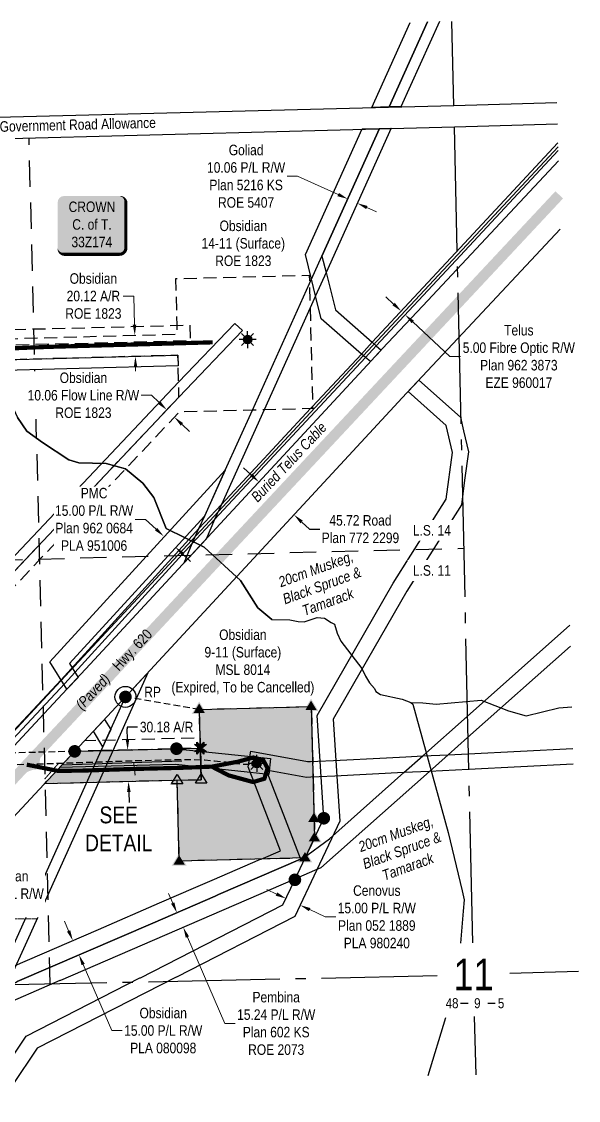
# Model space of a CAD drawing. Extents: x 615946 to 620082, y 5887661 to 5890671.
# Drawn here: x 619443 to 619974, y 5887763 to 5888792 of the extents above; entities that cross this region are included whole.
import ezdxf
from ezdxf.enums import TextEntityAlignment as Align

# ---------------------------------------------------------------- set-up
doc = ezdxf.new("R2010")
doc.units = 0
doc.header["$LTSCALE"] = 5
doc.header["$PDMODE"] = 34
doc.header["$PDSIZE"] = 0.03
for name, pattern in [('foc-ACCESSROAD', [3.75, 2.5, -1.25]), ('foc-FLOWLINE', [3.75, 2.5, -1.25]), ('foc-LSD', [8, 5, -3]), ('foc-QUARTERLINE', [33, 25, -3, 2, -3]), ('foc-TIELINE', [1.875, 1.25, -0.625]), ('UG_PIPE', [1.875, 1.25, -0.625])]:
    doc.linetypes.add(name, pattern=pattern)
doc.layers.get('Defpoints').update_dxf_attribs({"color": 9})
for name, color, linetype in [('10', 1, 'Continuous'), ('35', 37, 'Continuous'), ('9', 3, 'Continuous'), ('AS-OWNER', 7, 'Continuous'), ('AS-PIPE-UG', 44, 'UG_PIPE'), ('AS-POWER', 104, 'foc-POWER'), ('AS-ROADS', 254, 'Continuous'), ('AS-SYMBOL', 7, 'Continuous'), ('AS-TELUS', 224, 'foc-TEL'), ('C-RW', 13, 'Continuous'), ('C-WS', 13, 'foc-ACCESSROAD'), ('C-WS-S', 8, 'Continuous'), ('DETAIL-T', 7, 'Continuous'), ('F-EZE', 190, 'foc-FLOWLINE'), ('F-RW', 190, 'Continuous'), ('L-MON', 1, 'Continuous'), ('L-ROAD-T', 7, 'Continuous'), ('L-SEC', 7, 'Continuous'), ('L-SECLBL', 7, 'Continuous'), ('L-SECQ', 8, 'foc-QUARTERLINE'), ('L-SECTION-LSD', 7, 'foc-LSD'), ('L-TIE', 7, 'foc-TIELINE'), ('L-TITLEDB', 4, 'Continuous'), ('L-TITLEDB-T', 4, 'Continuous'), ('P-PROPOSED', 10, 'Continuous'), ('P-PROPOSED-H', 21, 'Continuous'), ('P-TXT', 4, 'Continuous'), ('T-BUSH-T', 110, 'Continuous'), ('T-WATER', 160, 'Continuous')]:
    doc.layers.add(name, color=color, linetype=linetype)
for name, color, linetype, lineweight in [('AS-GENERAL', 48, 'Continuous', 18), ('C-FLOWLINE-T', 13, 'Continuous', 9), ('C-RW-T', 13, 'Continuous', 9), ('C-WS-T', 13, 'Continuous', 9), ('F-RW-T', 190, 'Continuous', 9), ('T-TEXT', 48, 'Continuous', 18)]:
    doc.layers.add(name, color=color, linetype=linetype, lineweight=lineweight)
doc.styles.add('100L', font='ARIALN.TTF', dxfattribs={"height": 11})
doc.styles.add('80', font='ARIALN.TTF', dxfattribs={"height": 10})
doc.styles.add('80CG', font='ARIALN.TTF', dxfattribs={"height": 10})
doc.styles.add('80L', font='ARIALN.TTF', dxfattribs={"height": 10})
doc.styles.add('80LS', font='ARIALNI.TTF', dxfattribs={"height": 10})
doc.styles.add('foc-LtypeFont', font='ARIALN.TTF', dxfattribs={"height": 7.35})
doc.styles.add('SIMPLEX', font='ARIALN.TTF')
doc.linetypes.add('foc-POWER', pattern='A,6,-1,["P",foc-LtypeFont,S=0.2,R=0,X=-0.625,Y=-0.75],-1.24,4', length=12.24)
doc.linetypes.add('foc-TEL', pattern='A,2,-1,["T",foc-LtypeFont,S=0.2,R=0,X=-0.425,Y=-0.75],-1.24,8', length=12.24)
doc.linetypes.add('foc-TEL-NOLINE', pattern='A,0,-2,["T",foc-LtypeFont,S=0.2,R=0,X=-0.425,Y=-0.75],-10.24', length=12.24)
doc.linetypes.add('foc-TOPO-flowdirection-NOLINE', pattern='A,0,[">",foc-LtypeFont,S=0.3,R=0,X=0,Y=-0.945],-20,[">",foc-LtypeFont,S=0.3,R=0,X=0,Y=-0.945],0', length=20)
doc.dimstyles.new('Compass 5 000', dxfattribs={"dimscale": 5, "dimtxt": 9, "dimasz": 2, "dimexe": 0.2, "dimexo": 0.0625, "dimgap": 0.5, "dimtad": 0, "dimtih": 1, "dimtoh": 1, "dimzin": 0, "dimdsep": 46, "dimtxsty": '80CG', "dimcen": 0.1, "dimse1": 1, "dimse2": 1, "dimclrd": 256, "dimclrt": 256, "dimaunit": 1, "dimadec": 4, "dimazin": 0, "dimtfac": 0.06, "dimtofl": 0, "dimtmove": 0, "dimatfit": 1, "dimfxl": 0.2, "dimtolj": 1, "dimtzin": 0, "dimlwd": -1, "dimarcsym": 0})

# ---------------------------------------------------------------- blocks, each defined once
blk = doc.blocks.new('*D427')
at = {"layer": 'C-FLOWLINE-T', "transparency": 16777216}
for p, q in [((619549.8, 5888529.9), (619539.8, 5888529.9)), ((619550.5, 5888502.5), (619549.8, 5888529.9)), ((619551.5, 5888462.4), (619551.8, 5888452.4))]:
    blk.add_line(p, q, dxfattribs=at)
for points in [[(619552.2, 5888502.6), (619548.8, 5888502.5), (619550.8, 5888492.5)], [(619553.2, 5888462.4), (619549.9, 5888462.4), (619551.3, 5888472.4)]]:
    blk.add_solid(points, dxfattribs=at)
at = {"layer": 'Defpoints', "color": 0, "transparency": 16777216}
for p in [(619550.8, 5888492.5), (619558.1, 5888492.7), (619558.6, 5888472.6)]:
    blk.add_point(p, dxfattribs=at)
at = {"layer": 'C-FLOWLINE-T', "transparency": 16777216, "insert": (619511.3, 5888529.9), "char_height": 10, "attachment_point": 5, "style": '80CG'}
blk.add_mtext('\\A1;Obsidian\\P20.12 A/R\\PROE 1823', dxfattribs=at)
blk = doc.blocks.new('*D428')
at = {"layer": 'C-FLOWLINE-T', "transparency": 16777216}
for p, q in [((619566.8, 5888435.3), (619556.8, 5888435.3)), ((619574, 5888428.4), (619566.8, 5888435.3)), ((619595.8, 5888407.6), (619603, 5888400.7))]:
    blk.add_line(p, q, dxfattribs=at)
for points in [[(619575.2, 5888429.6), (619572.9, 5888427.1), (619581.3, 5888421.4)], [(619596.9, 5888408.8), (619594.6, 5888406.4), (619588.5, 5888414.5)]]:
    blk.add_solid(points, dxfattribs=at)
at = {"layer": 'Defpoints', "color": 0, "transparency": 16777216}
for p in [(619581.3, 5888421.4), (619540.7, 5888378.9), (619548, 5888372)]:
    blk.add_point(p, dxfattribs=at)
at = {"layer": 'C-FLOWLINE-T', "transparency": 16777216, "insert": (619501.8, 5888435.3), "char_height": 10, "attachment_point": 5, "style": '80CG', "bg_fill": 3, "box_fill_scale": 1.1, "bg_fill_color": 256, "bg_fill_true_color": 13158600, "bg_fill_transparency": 0}
blk.add_mtext('\\A1;Obsidian\\P10.06 Flow Line R/W\\PROE 1823', dxfattribs=at)
blk = doc.blocks.new('*D430')
at = {"layer": 'Defpoints', "color": 0, "transparency": 16777216}
for p in [(619578.4, 5888300.9), (619523.6, 5888242), (619534.6, 5888231.8)]:
    blk.add_point(p, dxfattribs=at)
at = {"layer": 'F-RW-T', "transparency": 16777216}
for p, q in [((619561.1, 5888317), (619551.1, 5888317)), ((619571.1, 5888307.7), (619561.1, 5888317)), ((619596.7, 5888283.8), (619604, 5888277))]:
    blk.add_line(p, q, dxfattribs=at)
for points in [[(619572.2, 5888308.9), (619570, 5888306.5), (619578.4, 5888300.9)], [(619597.9, 5888285.1), (619595.6, 5888282.6), (619589.4, 5888290.7)]]:
    blk.add_solid(points, dxfattribs=at)
at = {"layer": 'F-RW-T', "transparency": 16777216, "insert": (619512, 5888317), "char_height": 10, "attachment_point": 5, "style": '80CG', "bg_fill": 3, "box_fill_scale": 1.1, "bg_fill_color": 256, "bg_fill_true_color": 13158600, "bg_fill_transparency": 0}
blk.add_mtext('\\A1;PMC\\P15.00 P/L R/W\\PPlan 962 0684\\PPLA 951006', dxfattribs=at)
blk = doc.blocks.new('*D431')
at = {"layer": 'Defpoints', "color": 0, "transparency": 16777216}
for p in [(619590.9, 5887942.1), (619559.3, 5887928.4), (619565.4, 5887914.4)]:
    blk.add_point(p, dxfattribs=at)
at = {"layer": 'F-RW-T', "transparency": 16777216}
for p, q in [((619586.9, 5887951.3), (619583, 5887960.5)), ((619601, 5887918.9), (619636.6, 5887836.5)), ((619636.6, 5887836.5), (619646.6, 5887836.5))]:
    blk.add_line(p, q, dxfattribs=at)
for points in [[(619588.5, 5887952), (619585.4, 5887950.6), (619590.9, 5887942.1)], [(619602.5, 5887919.5), (619599.4, 5887918.2), (619597, 5887928.1)]]:
    blk.add_solid(points, dxfattribs=at)
at = {"layer": 'F-RW-T', "transparency": 16777216, "insert": (619685.6, 5887836.5), "char_height": 10, "attachment_point": 5, "style": '80CG'}
blk.add_mtext('\\A1;Pembina\\P15.24 P/L R/W\\PPlan 602 KS\\PROE 2073', dxfattribs=at)
blk = doc.blocks.new('*D432')
at = {"layer": 'Defpoints', "color": 0, "transparency": 16777216}
for p in [(619832.8, 5888545.5), (619836.4, 5888542.1), (619804.8, 5888515.5)]:
    blk.add_point(p, dxfattribs=at)
at = {"layer": 'F-RW-T', "transparency": 16777216}
for p, q in [((619797.5, 5888522.3), (619790.2, 5888529.1)), ((619815.8, 5888505.3), (619851.2, 5888472.3)), ((619851.2, 5888472.3), (619861.2, 5888472.3))]:
    blk.add_line(p, q, dxfattribs=at)
for points in [[(619798.7, 5888523.5), (619796.4, 5888521.1), (619804.8, 5888515.5)], [(619816.9, 5888506.5), (619814.7, 5888504), (619808.5, 5888512.1)]]:
    blk.add_solid(points, dxfattribs=at)
at = {"layer": 'F-RW-T', "transparency": 16777216, "insert": (619916.9, 5888472.3), "char_height": 10, "attachment_point": 5, "style": '80CG'}
blk.add_mtext('\\A1;Telus\\P5.00 Fibre Optic R/W\\PPlan 962 3873\\PEZE 960017', dxfattribs=at)
blk = doc.blocks.new('L-SECLBL')
at = {"layer": '9', "color": 7}
for p, q in [((-5.1, -27.8), (-12.3, -27.8)), ((20.7, -27.8), (13.5, -27.8))]:
    blk.add_line(p, q, dxfattribs=at)
at = {"layer": '10', "color": 2, "style": 'SIMPLEX'}
blk.add_attdef('SEC', text='', height=30, dxfattribs=at).set_placement((0, 0), align=Align.MIDDLE)
at = {"layer": '10', "color": 5, "style": '80L'}
blk.add_attdef('TWP', text='', height=9.5, dxfattribs=at).set_placement((-14.4, -27.4), align=Align.MIDDLE_RIGHT)
blk.add_attdef('RGE', text='', height=9.5, dxfattribs=at).set_placement((3.6, -27.4), align=Align.MIDDLE_CENTER)
blk.add_attdef('MER', text='', height=9.5, dxfattribs=at).set_placement((23.2, -27.4), align=Align.MIDDLE_LEFT)
blk = doc.blocks.new('*D440')
at = {"layer": 'Defpoints', "color": 0, "transparency": 16777216}
for p in [(619753.8, 5888622.5), (619735.9, 5888582.9), (619745.1, 5888578.8)]:
    blk.add_point(p, dxfattribs=at)
at = {"layer": 'F-RW-T', "transparency": 16777216}
for p, q in [((619706, 5888644.1), (619696, 5888644.1)), ((619744.7, 5888626.6), (619706, 5888644.1)), ((619772.1, 5888614.3), (619781.2, 5888610.2))]:
    blk.add_line(p, q, dxfattribs=at)
for points in [[(619745.4, 5888628.2), (619744, 5888625.1), (619753.8, 5888622.5)], [(619772.7, 5888615.8), (619771.4, 5888612.8), (619762.9, 5888618.4)]]:
    blk.add_solid(points, dxfattribs=at)
at = {"layer": 'F-RW-T', "transparency": 16777216, "insert": (619656.9, 5888644.1), "char_height": 10, "attachment_point": 5, "style": '80CG'}
blk.add_mtext('\\A1;Goliad\\P10.06 P/L R/W\\PPlan 5216 KS\\PROE 5407', dxfattribs=at)
blk = doc.blocks.new('*U454')
h = blk.add_hatch(color=255)
edge = h.paths.add_edge_path()
edge.add_line((-26.5, -28.5), (26.5, -28.5))
edge.add_arc((26.5, -22.5), 6, 270, 360)
edge.add_line((32.5, -22.5), (32.5, 21))
edge.add_arc((26.5, 21), 6, 0, 90)
edge.add_line((26.5, 27), (-26.5, 27))
edge.add_arc((-26.5, 21), 6, 90, 180)
edge.add_line((-32.5, 21), (-32.5, -22.5))
edge.add_arc((-26.5, -22.5), 6, 180, 270)
at = {"color": 14, "flags": 128}
blk.add_lwpolyline([(-26.5, -28.5, 3, 3, 0), (26.5, -28.5, 3, 3, 0.414214), (32.5, -22.5, 3, 3, 0), (32.5, 21, 3, 0, 0.414214), (26.5, 27, 0, 0, 0), (-26.5, 27, 0, 0, 0.414214), (-32.5, 21, 0, 0, 0), (-32.5, -22.5, 0, 3, 0.414214)], format="xyseb", close=True, dxfattribs=at)
at = {"color": 14, "style": '80'}
blk.add_attdef('ENTER_TEXT_001', (-26.8, -4.9), '', height=10, dxfattribs=at)
blk = doc.blocks.new('*D453')
at = {"layer": 'Defpoints', "color": 0, "transparency": 16777216}
for p in [(619699, 5887964.3), (619712.5, 5887958), (619708.4, 5887949.3)]:
    blk.add_point(p, dxfattribs=at)
at = {"layer": 'F-RW-T', "transparency": 16777216}
for p, q in [((619685.9, 5887959.8), (619676.8, 5887964.1)), ((619717.5, 5887945), (619732.4, 5887938.1)), ((619732.4, 5887938.1), (619742.4, 5887938.1))]:
    blk.add_line(p, q, dxfattribs=at)
for points in [[(619686.6, 5887961.4), (619685.1, 5887958.3), (619694.9, 5887955.6)], [(619718.2, 5887946.5), (619716.8, 5887943.5), (619708.4, 5887949.3)]]:
    blk.add_solid(points, dxfattribs=at)
at = {"layer": 'F-RW-T', "transparency": 16777216, "insert": (619781.5, 5887938.1), "char_height": 10, "attachment_point": 5, "style": '80CG'}
blk.add_mtext('\\A1;Cenovus\\P15.00 P/L R/W\\PPlan 052 1889\\PPLA 980240', dxfattribs=at)
blk = doc.blocks.new('*D455')
at = {"layer": 'Defpoints', "color": 0, "transparency": 16777216}
for p in [(619686.6, 5888371.3), (619720, 5888340.1), (619702.6, 5888321.4)]:
    blk.add_point(p, dxfattribs=at)
at = {"layer": 'L-TITLEDB-T', "transparency": 16777216}
for p, q in [((619661.8, 5888359.5), (619654.5, 5888366.3)), ((619709.9, 5888314.5), (619717.2, 5888307.7)), ((619717.2, 5888307.7), (619727.2, 5888307.7))]:
    blk.add_line(p, q, dxfattribs=at)
for points in [[(619662.9, 5888360.7), (619660.7, 5888358.2), (619669.1, 5888352.6)], [(619711, 5888315.8), (619708.7, 5888313.3), (619702.6, 5888321.4)]]:
    blk.add_solid(points, dxfattribs=at)
at = {"layer": 'L-TITLEDB-T', "transparency": 16777216, "insert": (619765.9, 5888307.7), "char_height": 10, "attachment_point": 5, "style": '80CG'}
blk.add_mtext('\\A1;45.72 Road\\PPlan 772 2299', dxfattribs=at)
blk = doc.blocks.new('*U487')
at = {"layer": '35', "color": 3}
blk.add_circle((0, 0), 10, dxfattribs=at)
at = {"layer": '35', "color": 3, "style": '80'}
blk.add_attdef('RP_001', (17.9, -0.3), '', height=10, dxfattribs=at)
blk = doc.blocks.new('GAS')
h = blk.add_hatch(color=255)
h.dxf.hatch_style = 1
edge = h.paths.add_edge_path()
edge.add_arc((0, 0), 0.9, 0, 360)
for p, q in [((-0.81, 0), (-1.62, 0)), ((-0.57, 0.57), (-1.14, 1.14)), ((0, 0.81), (0, 1.62)), ((0.57, 0.57), (1.14, 1.14)), ((1.62, 0), (0.81, 0)), ((-0.57, -0.57), (-1.14, -1.14)), ((0, -0.81), (0, -1.62)), ((1.14, -1.14), (0.57, -0.57))]:
    blk.add_line(p, q)
blk.add_circle((0, 0), 0.8)
blk = doc.blocks.new('RISER')
h = blk.add_hatch(color=255)
h.dxf.hatch_style = 1
edge = h.paths.add_edge_path()
edge.add_arc((0, 0), 0.7, 0, 360)
blk.add_hatch(color=13).paths.add_polyline_path([(0.58, -0.15), (-0.58, -0.15, 0.774597)])
at = {"color": 13}
blk.add_line((-0.58, -0.15), (0.58, -0.15), dxfattribs=at)
blk.add_circle((0, 0), 0.6, dxfattribs=at)
blk = doc.blocks.new('fdia')
at = {"color": 255, "const_width": 1}
blk.add_lwpolyline([(-0.5, 0, 1), (0.5, 0, 1)], format="xyb", close=True, dxfattribs=at)
blk = doc.blocks.new('Fdiaa')
blk.add_blockref('fdia', (0, 0))
blk = doc.blocks.new('fdib')
at = {"color": 1, "const_width": 1.6}
blk.add_lwpolyline([(-0.4, 0, 1), (0.4, 0, 1)], format="xyb", close=True, dxfattribs=at)
at = {"color": 1}
blk.add_circle((0, 0), 0.8, dxfattribs=at)
blk = doc.blocks.new('Fdibb')
blk.add_blockref('fdib', (0, 0))
blk = doc.blocks.new('fdicc')
for name in ['Fdibb', 'Fdiaa']:
    blk.add_blockref(name, (0, 0))
blk = doc.blocks.new('FDI')
blk.add_blockref('fdicc', (0, 0))
blk = doc.blocks.new('*D472')
at = {"layer": 'C-RW-T', "transparency": 16777216}
for p, q in [((619487.7, 5887924.7), (619483.7, 5887933.9)), ((619501.6, 5887892.6), (619528.8, 5887829.7)), ((619528.8, 5887829.7), (619538.8, 5887829.7))]:
    blk.add_line(p, q, dxfattribs=at)
for points in [[(619489.2, 5887925.4), (619486.2, 5887924), (619491.7, 5887915.5)], [(619503.1, 5887893.3), (619500, 5887892), (619497.6, 5887901.8)]]:
    blk.add_solid(points, dxfattribs=at)
at = {"layer": 'Defpoints', "color": 0, "transparency": 16777216}
for p in [(619465.3, 5887904.1), (619497.6, 5887901.8), (619471.2, 5887890.4)]:
    blk.add_point(p, dxfattribs=at)
at = {"layer": 'C-RW-T', "transparency": 16777216, "insert": (619577.9, 5887829.7), "char_height": 10, "attachment_point": 5, "style": '80CG'}
blk.add_mtext('\\A1;Obsidian\\P15.00 P/L R/W\\PPLA 080098', dxfattribs=at)
blk = doc.blocks.new('STRIA')
blk.add_hatch(color=255).paths.add_polyline_path([(-0.04, 1.52), (-1.47, -0.87), (1.39, -0.87)])
blk = doc.blocks.new('STRIAA')
blk.add_blockref('STRIA', (0, 0))
blk = doc.blocks.new('STRIB')
at = {"color": 1}
blk.add_solid([(-1.12, -0.67), (-0.04, 1.13), (1.04, -0.67)], dxfattribs=at)
blk = doc.blocks.new('STRIBB')
blk.add_blockref('STRIB', (0, 0))
blk = doc.blocks.new('STRICC')
for name in ['STRIAA', 'STRIBB']:
    blk.add_blockref(name, (0, 0))
blk = doc.blocks.new('fdspike')
blk.add_blockref('STRICC', (0, 0))
blk = doc.blocks.new('TRIA')
blk.add_hatch(color=255).paths.add_polyline_path([(-0.04, 1.52), (-1.47, -0.87), (1.39, -0.87)])
blk = doc.blocks.new('TRIAA')
blk.add_blockref('TRIA', (0, 0))
blk = doc.blocks.new('TRIB')
at = {"color": 1}
blk.add_lwpolyline([(-1.12, -0.67), (-0.04, 1.13), (1.04, -0.67)], close=True, dxfattribs=at)
blk = doc.blocks.new('TRIBB')
blk.add_blockref('TRIB', (0, 0))
blk = doc.blocks.new('TRICC')
for name in ['TRIAA', 'TRIBB']:
    blk.add_blockref(name, (0, 0))
blk = doc.blocks.new('plspike')
blk.add_blockref('TRICC', (0, 0))
blk = doc.blocks.new('TEMP')
h = blk.add_hatch(color=255)
h.dxf.hatch_style = 1
h.paths.add_polyline_path([(0, 0.25), (-0.67, 1.15), (-0.67, 0.67), (-1.15, 0.67), (-0.25, 0), (-1.15, -0.67), (-0.67, -0.67), (-0.67, -1.15), (0, -0.25), (0.67, -1.15), (0.67, -0.67), (1.15, -0.67), (0.25, 0), (1.15, 0.67), (0.67, 0.67), (0.67, 1.15)])
h.paths.add_polyline_path([(0.57, 0.85), (0.57, 0.57), (0.85, 0.57), (0.08, 0), (0.85, -0.57), (0.57, -0.57), (0.57, -0.85), (0, -0.08), (-0.57, -0.85), (-0.57, -0.57), (-0.85, -0.57), (-0.08, 0), (-0.85, 0.57), (-0.57, 0.57), (-0.57, 0.85), (0, 0.08)], flags=16)
h = blk.add_hatch(color=1)
h.dxf.hatch_style = 1
h.paths.add_polyline_path([(0, 0.08), (-0.57, 0.85), (-0.57, 0.57), (-0.85, 0.57), (-0.08, 0), (-0.85, -0.57), (-0.57, -0.57), (-0.57, -0.85), (0, -0.08), (0.57, -0.85), (0.57, -0.57), (0.85, -0.57), (0.08, 0), (0.85, 0.57), (0.57, 0.57), (0.57, 0.85)])
at = {"color": 1}
for p, q in [((-0.08, 0), (0.08, 0)), ((0, 0.08), (0, -0.08))]:
    blk.add_line(p, q, dxfattribs=at)
at = {"color": 255, "flags": 128}
blk.add_lwpolyline([(-0.25, 0), (-1.15, 0.67), (-0.67, 0.67), (-0.67, 1.15), (0, 0.25), (0.67, 1.15), (0.67, 0.67), (1.15, 0.67), (0.25, 0), (1.15, -0.67), (0.67, -0.67), (0.67, -1.15), (0, -0.25), (-0.67, -1.15), (-0.67, -0.67), (-1.15, -0.67)], close=True, dxfattribs=at)
at = {"color": 1, "flags": 128}
blk.add_lwpolyline([(-0.08, 0), (-0.85, 0.57), (-0.57, 0.57), (-0.57, 0.85), (0, 0.08), (0.57, 0.85), (0.57, 0.57), (0.85, 0.57), (0.08, 0), (0.85, -0.57), (0.57, -0.57), (0.57, -0.85), (0, -0.08), (-0.57, -0.85), (-0.57, -0.57), (-0.85, -0.57)], close=True, dxfattribs=at)
blk = doc.blocks.new('*D488')
at = {"layer": 'Defpoints', "color": 0, "transparency": 16777216}
for p in [(619544, 5888097.2), (619565.1, 5888097.8), (619565.9, 5888067.6)]:
    blk.add_point(p, dxfattribs=at)
at = {"layer": 'P-TXT', "transparency": 16777216}
for p, q in [((619553.5, 5888119), (619543.5, 5888119)), ((619543.5, 5888119), (619543.5, 5888117.2)), ((619543.8, 5888107.2), (619543.5, 5888117.2)), ((619545.1, 5888057.1), (619545.3, 5888047.1))]:
    blk.add_line(p, q, dxfattribs=at)
for points in [[(619545.5, 5888107.3), (619542.1, 5888107.2), (619544, 5888097.2)], [(619546.8, 5888057.1), (619543.4, 5888057), (619544.8, 5888067.1)]]:
    blk.add_solid(points, dxfattribs=at)
at = {"layer": 'P-TXT', "transparency": 16777216, "insert": (619581.1, 5888119), "char_height": 10, "attachment_point": 5, "style": '80CG'}
blk.add_mtext('\\A1;30.18 A/R', dxfattribs=at)
blk = doc.blocks.new('*D494')
at = {"layer": 'C-RW-T', "transparency": 16777216}
for p, q in [((619374, 5888102.8), (619373.7, 5888112.8)), ((619374.9, 5888067.7), (619377.7, 5887958.8)), ((619377.7, 5887958.8), (619387.7, 5887958.8))]:
    blk.add_line(p, q, dxfattribs=at)
for points in [[(619375.7, 5888102.8), (619372.3, 5888102.8), (619374.3, 5888092.8)], [(619376.6, 5888067.8), (619373.2, 5888067.7), (619374.7, 5888077.7)]]:
    blk.add_solid(points, dxfattribs=at)
at = {"layer": 'Defpoints', "color": 0, "transparency": 16777216}
for p in [(619380, 5888093), (619374.7, 5888077.7), (619380.4, 5888077.9)]:
    blk.add_point(p, dxfattribs=at)
at = {"layer": 'C-RW-T', "transparency": 16777216, "insert": (619426.8, 5887958.8), "char_height": 10, "attachment_point": 5, "style": '80CG', "bg_fill": 3, "box_fill_scale": 1.1, "bg_fill_color": 256, "bg_fill_true_color": 13158600, "bg_fill_transparency": 0}
blk.add_mtext('\\A1;Obsidian\\P15.09 P/L R/W\\PPLA ______', dxfattribs=at)

msp = doc.modelspace()

# ---------------------------------------------------------------- hatches: boundary and pattern name
at = {"layer": 'AS-ROADS'}
h = msp.add_hatch(color=256, dxfattribs=at)
h.dxf.hatch_style = 1
h.paths.add_polyline_path([(619445.859, 5888074.899), (619448.804, 5888076.444), (619450.497, 5888077.18), (619454.067, 5888078.357), (619457.233, 5888078.652), (619459.552, 5888078.541), (619462.349, 5888078.431), (619460.755, 5888080.551), (619461.721, 5888082.054), (619462.679, 5888082.054), (619462.126, 5888082.459), (619461.058, 5888083.379), (619460.285, 5888084.373), (619460.138, 5888085.846), (619460.434, 5888088.538), (619461.796, 5888092.072), (619449.764, 5888086.753), (619446.441, 5888078.036), (619446.287, 5888076.357)])
at = {"layer": 'P-PROPOSED-H'}
h = msp.add_hatch(color=256, dxfattribs=at)
h.dxf.hatch_style = 1
h.paths.add_polyline_path([(619713.199, 5887994.264), (619593.219, 5887991.235), (619591.274, 5888068.264), (619614.079, 5888068.857), (619612.388, 5888135.854), (619718.995, 5888138.544), (619722.156, 5888013.331)])
h = msp.add_hatch(color=256, dxfattribs=at)
h.dxf.hatch_style = 1
h.paths.add_polyline_path([(619464.665, 5888064.973), (619493.497, 5888095.902), (619613.317, 5888099.016), (619614.079, 5888068.857)])

# ---------------------------------------------------------------- linework, layer by layer
at = {"layer": 'AS-GENERAL', "const_width": 1, "flags": 128}
for points in [[(619464.828, 5888069.44), (619478.182, 5888084.56)], [(619551.152, 5888072.895), (619549.749, 5888084.83)]]:
    msp.add_lwpolyline(points, dxfattribs=at)
at = {"layer": 'AS-PIPE-UG', "flags": 128}
msp.add_lwpolyline([(619242.189, 5888049.012), (619249.483, 5888057.474), (619252.098, 5888060.957), (619253.198, 5888063.608), (619256.678, 5888065.52), (619263.467, 5888067.706), (619266.566, 5888068.655), (619270.853, 5888069.926), (619278.487, 5888072.656), (619289.038, 5888075.188), (619297.266, 5888076.253), (619335.437, 5888079.95), (619389.032, 5888081.544), (619409.78, 5888082.46), (619476.401, 5888084.487), (619493.927, 5888085.121), (619549.521, 5888087.038), (619599.837, 5888088.255), (619617.648, 5888087.74), (619626.673, 5888086.849), (619637.896, 5888085.785), (619647.389, 5888084.34), (619653.182, 5888083.688), (619659.603, 5888083.804), (619665.341, 5888084.192)], dxfattribs=at)
at = {"layer": 'AS-POWER', "flags": 128}
msp.add_lwpolyline([(619481.583, 5888083.121), (619595.71, 5888086.737)], dxfattribs=at)
at = {"layer": 'AS-ROADS', "flags": 128}
for points, const_width in [([(619153.516, 5887768.918), (619234.04, 5887855.123), (619307.283, 5887933.233), (619317.547, 5887944.204), (619413.362, 5888046.465), (619442.458, 5888077.524), (619452.1, 5888087.819), (619491.571, 5888129.965), (619500.931, 5888139.981), (619511.556, 5888151.333), (619614.972, 5888262.279), (619636.271, 5888285.135), (619792.092, 5888451.78), (619802.367, 5888462.769), (619873.71, 5888539.057), (619955.396, 5888626.399)], 9.993), ([(619045.749, 5888468.736), (619145.628, 5888471.975), (619223.061, 5888473.476), (619297.355, 5888474.702), (619366.612, 5888477.36), (619468.163, 5888481.462), (619625.088, 5888485.809)], 4), ([(619447.796, 5888083.224), (619477.513, 5888077.264), (619500.324, 5888077.509), (619544.114, 5888078.934), (619594.385, 5888080.159), (619624.26, 5888081.318), (619640.407, 5888072.936), (619663.631, 5888066.608), (619674.326, 5888069.796), (619677.34, 5888079.895), (619673.197, 5888087.544), (619663.703, 5888090.028), (619648.939, 5888085.981), (619624.26, 5888081.318)], 3.999)]:
    msp.add_lwpolyline(points, dxfattribs=dict(at, const_width=const_width))
at = {"layer": 'AS-TELUS', "linetype": 'foc-TEL-NOLINE', "flags": 128}
msp.add_lwpolyline([(619110.618, 5887767.805), (619121.466, 5887779.395), (619204.789, 5887868.666), (619284.984, 5887954.196), (619383.961, 5888059.945), (619480.386, 5888162.978), (619613.77, 5888306.537), (619768.632, 5888472.789), (619858.443, 5888569.353), (619954.262, 5888672.259)], dxfattribs=at)
at = {"layer": 'C-RW', "flags": 128}
for points in [[(619278.394, 5888050.85), (619270.822, 5888048.222), (619270.577, 5888058.718), (619298.019, 5888136.217), (619592.588, 5888447.813), (619646.093, 5888503.891), (619653.328, 5888496.987), (619592.897, 5888433.651), (619306.746, 5888130.903), (619278.394, 5888050.85)], [(619592.139, 5888463.458), (619308.532, 5888455.778), (619308.301, 5888465.831), (619591.867, 5888473.511), (619592.139, 5888463.458)], [(619522.682, 5888105.243), (619520.385, 5888100.148), (619511.286, 5888114.985), (619521.899, 5888126.37), (619527.831, 5888116.667), (619522.682, 5888105.243)], [(619479.081, 5888080.438), (619493.497, 5888095.902), (619590.529, 5888098.424), (619680.184, 5888088.922), (619678.594, 5888073.921), (619589.927, 5888083.319)]]:
    msp.add_lwpolyline(points, close=True, dxfattribs=at)
for points in [[(619434.585, 5887890.792), (619516.148, 5887926.173), (619574.436, 5887951.352), (619609.064, 5887966.312), (619624.667, 5887973.052), (619670.759, 5887992.964), (619671.302, 5887993.003), (619689.543, 5888001.076), (619678.156, 5888030.787), (619658.845, 5888081.17), (619661.543, 5888095.918), (619715.428, 5888086.058), (619718.203, 5888086.195), (619725.364, 5888086.554), (619740.365, 5888087.294), (619790.644, 5888089.772), (619809.322, 5888090.699), (619825.297, 5888091.464), (619849.625, 5888092.681), (619868.488, 5888093.637), (619968.445, 5888098.598)], [(619968.815, 5888083.609), (619868.861, 5888078.656), (619831.701, 5888076.783), (619807.374, 5888075.572), (619741.405, 5888072.33), (619726.405, 5888071.593), (619718.623, 5888071.21), (619714.413, 5888071.001), (619676.112, 5888078.01), (619694.061, 5888031.181), (619708.287, 5887994.065), (619708.692, 5887993.008), (619630.616, 5887959.269), (619627.38, 5887957.87), (619568.018, 5887932.22), (619438.77, 5887876.364)]]:
    msp.add_lwpolyline(points, dxfattribs=at)
at = {"layer": 'C-WS', "flags": 128}
for points in [[(619717.953, 5888518.723), (619720.341, 5888424.645), (619720.392, 5888422.647), (619718.433, 5888422.597), (619674.047, 5888421.47), (619662.879, 5888421.187), (619593.258, 5888419.421), (619326.359, 5888137.074), (619312.173, 5888136.645), (619592.897, 5888433.651), (619592.588, 5888447.813), (619592.155, 5888462.861), (619591.867, 5888473.511), (619308.301, 5888465.831), (619201.68, 5888462.944), (619054.023, 5888458.945), (619053.512, 5888479.052), (619201.188, 5888483.051), (619307.801, 5888485.938), (619591.374, 5888493.618), (619591.157, 5888502.206), (619590.031, 5888546.553), (619717.165, 5888549.78), (619717.366, 5888541.864), (619717.953, 5888518.723)], [(619720.694, 5888071.262), (619722.156, 5888013.331), (619713.199, 5887994.264), (619593.219, 5887991.235), (619591.274, 5888068.263), (619464.665, 5888064.973), (619493.497, 5888095.902), (619613.317, 5888099.016), (619612.388, 5888135.854), (619718.995, 5888138.544), (619720.694, 5888071.262)]]:
    msp.add_lwpolyline(points, close=True, dxfattribs=at)
at = {"layer": 'F-EZE', "flags": 128}
for points in [[(619312.359, 5888508.348), (619317.58, 5888495.122), (619598.024, 5888502.131), (619603.279, 5888502.263), (619603.653, 5888487.274), (619313.083, 5888480.009), (619302.158, 5888479.736), (619299.922, 5888485.402), (619295.317, 5888497.069), (619220.346, 5888495.177), (619212.99, 5888483.2), (619207.892, 5888474.901), (619206.494, 5888474.867), (619058.279, 5888471.297), (619058.079, 5888479.175), (619057.898, 5888486.287), (619062.564, 5888486.399), (619072.855, 5888486.647), (619193.428, 5888489.551), (619195.429, 5888492.81), (619205.564, 5888509.312), (619206.714, 5888511.184), (619208.99, 5888514.89), (619308.782, 5888517.408), (619310.133, 5888513.986), (619312.359, 5888508.348)], [(619518.767, 5888096.559), (619493.497, 5888095.902), (619503.05, 5888106.15), (619613.065, 5888109.01), (619613.317, 5888099.016), (619518.767, 5888096.559)]]:
    msp.add_lwpolyline(points, close=True, dxfattribs=at)
at = {"layer": 'F-RW', "flags": 128}
for points in [[(619829.946, 5888791.285), (619793.344, 5888710.155), (619776.676, 5888709.732), (619813.276, 5888790.842)], [(619841.117, 5888791.582), (619804.505, 5888710.438), (619793.344, 5888710.155), (619829.946, 5888791.285)], [(619110.164, 5887767.794), (619480.546, 5888163.951), (619611.939, 5888308.24), (619633.337, 5888331.303), (619718.433, 5888422.597), (619720.341, 5888424.645), (619766.803, 5888474.493), (619777.22, 5888485.806), (619856.612, 5888571.056), (619954.173, 5888675.833)], [(619954.35, 5888668.702), (619856.789, 5888563.939), (619780.973, 5888482.509), (619770.593, 5888471.36), (619626.915, 5888317.043), (619605.517, 5888293.98), (619484.197, 5888160.537), (619117.176, 5887767.975)], [(619415.542, 5887776.879), (619447.321, 5887824.473), (619555.734, 5887879.935), (619556.169, 5887879.944), (619691.911, 5887949.604), (619703.419, 5887973.446), (619730.971, 5888032.096), (619728.52, 5888071.533), (619727.538, 5888086.499), (619724.686, 5888130.188), (619797.041, 5888256.177), (619847.665, 5888336.216), (619853.635, 5888380.637), (619847.762, 5888406.475), (619811.304, 5888438.858), (619821.608, 5888449.797), (619861.325, 5888414.531), (619864.25, 5888401.476), (619868.87, 5888381.329), (619865.23, 5888354.517), (619862.106, 5888330.983), (619810.242, 5888248.442), (619739.982, 5888126.606), (619742.542, 5888087.179), (619743.522, 5888072.21), (619746.305, 5888029.455), (619738.257, 5888012.437), (619723.965, 5887982.222), (619703.31, 5887938.552), (619590.553, 5887880.682), (619590.135, 5887880.674), (619457.697, 5887812.96), (619433.866, 5887777.281)], [(619203.653, 5887770.219), (619208.378, 5887776.941), (619406.669, 5887862.565), (619411.993, 5887864.865), (619425.52, 5887870.665), (619437.155, 5887875.683), (619438.77, 5887876.364), (619568.018, 5887932.22), (619627.38, 5887957.87), (619630.616, 5887959.269), (619708.692, 5887993.008), (619711.342, 5887994.154), (619736.378, 5888012.536), (619807.374, 5888075.572), (619825.297, 5888091.464), (619867.609, 5888128.969), (619965.541, 5888216.027)], [(619966.034, 5888196.118), (619868.105, 5888109.071), (619849.625, 5888092.681), (619831.701, 5888076.783), (619728.034, 5887984.781), (619722.207, 5887982.265), (619701.696, 5887973.406), (619479.951, 5887877.411), (619479.39, 5887877.397), (619416.351, 5887850.153), (619402.659, 5887844.256), (619232.997, 5887770.98)], [(619373.286, 5887774.011), (619404.717, 5887843.707), (619414.048, 5887864.317), (619418.946, 5887875.261), (619423.21, 5887884.571), (619440.161, 5887922.186), (619518.767, 5888096.559), (619541.856, 5888147.778), (619563.204, 5888170.838), (619533.935, 5888105.736), (619449.329, 5887918.053), (619430.06, 5887875.545), (619427.574, 5887870.12), (619418.408, 5887849.606), (619384.481, 5887774.303)]]:
    msp.add_lwpolyline(points, dxfattribs=at)
for points in [[(619618.904, 5888298.279), (619597.78, 5888275.461), (619605.517, 5888293.98), (619611.939, 5888308.24), (619617.748, 5888321.135), (619636.967, 5888363.799), (619662.879, 5888421.187), (619717.366, 5888541.864), (619719.211, 5888545.953), (619729.228, 5888568.051), (619784.16, 5888689.805), (619795.314, 5888690.089), (619733.142, 5888552.364), (619723.102, 5888530.127), (619717.953, 5888518.723), (619674.047, 5888421.47), (619633.337, 5888331.303), (619626.915, 5888317.043), (619618.904, 5888298.279)], [(619785.676, 5888478.376), (619775.4, 5888467.388), (619770.593, 5888471.36), (619766.803, 5888474.493), (619728.459, 5888508.34), (619723.102, 5888530.127), (619719.211, 5888545.953), (619713.455, 5888569.524), (619767.492, 5888689.382), (619784.16, 5888689.805), (619729.228, 5888568.051), (619733.142, 5888552.364), (619742.036, 5888516.715), (619777.22, 5888485.806), (619780.973, 5888482.509), (619785.676, 5888478.376)], [(619496.713, 5888166.379), (619486.129, 5888155.024), (619469.676, 5888181.331), (619636.967, 5888363.799), (619617.317, 5888320.178), (619488.439, 5888179.608), (619496.713, 5888166.379)]]:
    msp.add_lwpolyline(points, close=True, dxfattribs=at)
at = {"layer": 'L-SEC'}
for p, q in [((619855.042, 5888711.345), (619048.136, 5888690.369)), ((619953.225, 5888714.209), (619855.042, 5888711.345)), ((619048.659, 5888670.263), (619855.565, 5888691.239)), ((619855.565, 5888691.239), (619953.722, 5888694.105))]:
    msp.add_line(p, q, dxfattribs=at)
at = {"layer": 'L-SECQ'}
for p, q in [((619855.042, 5888711.345), (619853.129, 5888791.521)), ((619872.977, 5887913.202), (619855.565, 5888691.239)), ((619908.195, 5887884.268), (619973.694, 5887886.278)), ((619069.077, 5887865.833), (619838.945, 5887882.142)), ((619876.1, 5887787.661), (619874.718, 5887843.224))]:
    msp.add_line(p, q, dxfattribs=at)
at = {"layer": 'L-SECTION-LSD'}
msp.add_line((619058.842, 5888269.08), (619864.555, 5888289.531), dxfattribs=at)
at = {"layer": 'L-SECTION-LSD', "flags": 128}
msp.add_lwpolyline([(619470.261, 5887874.332), (619449.994, 5888680.696)], dxfattribs=at)
at = {"layer": 'L-TIE'}
for p, q in [((619612.379, 5888135.851), (619541.856, 5888147.778)), ((619493.497, 5888095.902), (619429.463, 5888094.238))]:
    msp.add_line(p, q, dxfattribs=at)
at = {"layer": 'L-TITLEDB'}
for points in [[(619954.59, 5888658.984), (619825.261, 5888520.696), (619786.722, 5888479.448), (619776.391, 5888468.392), (619508.372, 5888178.885), (619460.066, 5888127.066), (619329.273, 5887986.761), (619124.58, 5887768.167)], [(619956.202, 5888593.796), (619858.642, 5888489.478), (619820.118, 5888448.246), (619809.857, 5888437.266), (619541.856, 5888147.778), (619493.497, 5888095.902), (619362.669, 5887955.559), (619188.753, 5887769.832)]]:
    msp.add_lwpolyline(points, dxfattribs=at)
at = {"layer": 'P-PROPOSED', "transparency": 33554687, "flags": 128}
for points in [[(619713.199, 5887994.264), (619593.219, 5887991.235), (619591.274, 5888068.264), (619614.079, 5888068.857), (619612.388, 5888135.854), (619718.995, 5888138.544), (619722.156, 5888013.331)], [(619464.665, 5888064.973), (619493.497, 5888095.902), (619613.317, 5888099.016), (619614.079, 5888068.857)]]:
    msp.add_lwpolyline(points, close=True, dxfattribs=at)
at = {"layer": 'T-WATER', "linetype": 'foc-TOPO-flowdirection-NOLINE', "flags": 128}
for points in [[(618945.361, 5888711.528), (618947.427, 5888710.433), (618968.092, 5888705.046), (618990.255, 5888692.475), (619017.21, 5888677.809), (619035.18, 5888671.823), (619074.498, 5888656.802), (619109.839, 5888645.129), (619140.388, 5888630.164), (619164.465, 5888611.483), (619172.851, 5888600.11), (619182.435, 5888589.035), (619194.715, 5888581.254), (619211.786, 5888575.267), (619230.954, 5888567.785), (619248.625, 5888558.506), (619256.113, 5888554.017), (619266.296, 5888548.33), (619275.58, 5888543.541), (619289.124, 5888534), (619298.81, 5888530.835), (619306.073, 5888526.926), (619314.083, 5888525.251), (619328.238, 5888523.39), (619339.972, 5888516.503), (619353.539, 5888505.407), (619370.768, 5888488.074), (619390.367, 5888453.21), (619403.522, 5888440.181), (619412.252, 5888437.272), (619433.323, 5888426.57), (619439.027, 5888414.238), (619448.028, 5888401.137), (619462.928, 5888390.318), (619487.957, 5888373.682), (619497.439, 5888371.071), (619523.487, 5888370.38), (619542.043, 5888365.082), (619558.445, 5888351.701), (619569.034, 5888337.834), (619580.755, 5888308.397), (619616.905, 5888290.516), (619651.631, 5888258.697), (619668.115, 5888232.738), (619681.484, 5888221.708), (619698.653, 5888221.237), (619706.64, 5888219.589), (619712.283, 5888219.353), (619724.718, 5888223.577), (619731.533, 5888222.871), (619737.894, 5888218.647), (619741.17, 5888217.013), (619743.752, 5888208.55), (619747.052, 5888200.808), (619767.258, 5888174.743), (619770.773, 5888167.694), (619774.551, 5888161.115), (619779.238, 5888155.949), (619780.41, 5888152.902), (619784.881, 5888150.091), (619805.781, 5888145.617), (619813.791, 5888142.57), (619815.896, 5888140.922), (619849.564, 5888018.45), (619862.74, 5887962.912), (619864.629, 5887954.228), (619863.864, 5887943.661), (619861.202, 5887913.038)], [(619813.791, 5888142.57), (619825.221, 5888142.127), (619838.11, 5888140.922), (619880.937, 5888144.565), (619906.954, 5888134.358), (619923.74, 5888129.732), (619955.113, 5888137.28), (619967.46, 5888138.439)]]:
    msp.add_lwpolyline(points, dxfattribs=at)
at = {"layer": 'T-WATER', "flags": 128}
for points in [[(619681.484, 5888221.708), (619668.115, 5888232.738), (619651.631, 5888258.697), (619616.905, 5888290.516), (619580.755, 5888308.397), (619569.034, 5888337.834), (619558.445, 5888351.701), (619542.043, 5888365.082), (619523.487, 5888370.38), (619497.439, 5888371.071), (619487.957, 5888373.682), (619462.928, 5888390.318), (619448.028, 5888401.137), (619439.027, 5888414.238)], [(619681.484, 5888221.708), (619698.653, 5888221.237), (619706.64, 5888219.589), (619712.283, 5888219.353), (619724.718, 5888223.577), (619731.533, 5888222.871), (619737.894, 5888218.647), (619741.17, 5888217.013), (619743.752, 5888208.55), (619747.052, 5888200.808), (619767.258, 5888174.743), (619770.773, 5888167.694), (619774.551, 5888161.115), (619779.238, 5888155.949), (619780.41, 5888152.902), (619784.881, 5888150.091), (619805.781, 5888145.617), (619813.791, 5888142.57), (619815.896, 5888140.922), (619849.564, 5888018.45), (619862.74, 5887962.912), (619864.629, 5887954.228), (619863.864, 5887943.661), (619861.202, 5887913.038)], [(619813.791, 5888142.57), (619825.221, 5888142.127), (619838.11, 5888140.922), (619880.937, 5888144.565), (619906.954, 5888134.358), (619923.74, 5888129.732), (619955.113, 5888137.28), (619967.46, 5888138.439)], [(619846.974, 5887841.919), (619830.239, 5887786.472)], [(619846.974, 5887841.919), (619830.239, 5887786.472)]]:
    msp.add_lwpolyline(points, dxfattribs=at)

# ---------------------------------------------------------------- block references
at = {"color": 6, "xscale": 0.99964253, "yscale": 0.99964253, "zscale": 0.99964253}
msp.add_blockref('*U487', (619541.856, 5888147.778), dxfattribs=at).add_auto_attribs({'RP_001': 'RP'})
at = {"layer": 'AS-OWNER'}
ref = msp.add_blockref('*U454', (619509.772, 5888598.255), dxfattribs=at)
ref.add_attrib('ENTER_TEXT_001', 'CROWN', (619487.712, 5888610.027), dxfattribs={"layer": '0', "color": 14, "height": 10, "style": '80'})
ref.add_attrib('ENTER_TEXT_002', 'C. of T.', (619491.208, 5888593.183), dxfattribs={"layer": '0', "color": 14, "height": 10, "style": '80'})
ref.add_attrib('ENTER_TEXT_003', '33Z174', (619490.4, 5888576.476), dxfattribs={"layer": '0', "color": 14, "height": 10, "style": '80'})
at = {"layer": 'AS-SYMBOL', "xscale": 4.99821265, "yscale": 4.99821265, "zscale": 4.99821265}
msp.add_blockref('RISER', (619665.333, 5888084.198), dxfattribs=at)
at = {"layer": 'C-WS-S', "xscale": 4.99821265, "yscale": 4.99821265, "zscale": 4.99821265}
for p in [(619658.346, 5888488.454), (619667.186, 5888084.318)]:
    msp.add_blockref('GAS', p, dxfattribs=at)
at = {"layer": 'L-MON', "xscale": 4.99821265, "yscale": 4.99821265, "zscale": 4.99821265}
for name, p in [('FDI', (619541.856, 5888147.778)), ('fdspike', (619612.388, 5888135.854)), ('fdspike', (619719.004, 5888138.547)), ('FDI', (619493.481, 5888095.89)), ('FDI', (619590.529, 5888098.424)), ('TEMP', (619613.317, 5888099.016)), ('plspike', (619591.323, 5888068.257)), ('plspike', (619614.129, 5888068.85)), ('fdspike', (619721.713, 5888031.939)), ('FDI', (619730.971, 5888032.096)), ('fdspike', (619722.154, 5888013.378)), ('fdspike', (619593.306, 5887991.232)), ('fdspike', (619713.201, 5887994.311)), ('FDI', (619703.419, 5887973.446))]:
    msp.add_blockref(name, p, dxfattribs=at)
at = {"layer": 'L-SECLBL'}
msp.add_blockref('L-SECLBL', (619873.723, 5887883.21), dxfattribs=at).add_auto_attribs({'SEC': '11', 'TWP': '48', 'RGE': '9', 'MER': '5'})

# ---------------------------------------------------------------- texts
at = {"layer": 'AS-TELUS', "insert": (619697.652, 5888371.616), "char_height": 10, "width": 97.23506, "attachment_point": 5, "rotation": 46.92239, "style": '80CG'}
msp.add_mtext('\\A1;{\\fArial Narrow|b0|i1|c0|p34;Buried Telus Cable}', dxfattribs=at)
at = {"layer": 'C-WS-T', "char_height": 10, "attachment_point": 5, "style": '80CG'}
for s, insert, width in [('\\A1;Obsidian\\P14-11 (Surface)\\PROE 1823', (619654.218, 5888580.145), 78.99495), ('\\A1;Obsidian\\P9-11 (Surface)\\PMSL 8014\\P(Expired, To be Cancelled)', (619653.82, 5888180.572), 135.66617)]:
    msp.add_mtext(s, dxfattribs=dict(at, insert=insert, width=width))
at = {"layer": 'DETAIL-T', "color": 3, "insert": (619535.465, 5888021.946), "char_height": 15.9886, "width": 63.59086, "attachment_point": 5, "style": '80CG'}
msp.add_mtext('SEE\\PDETAIL', dxfattribs=at)
at = {"layer": 'L-ROAD-T', "style": '80L'}
msp.add_text('Government Road Allowance', height=9.99643, rotation=1.489099, dxfattribs=at).set_placement((619496.405, 5888693.394), align=Align.MIDDLE_CENTER)
at = {"layer": 'L-TITLEDB-T', "insert": (619549.393, 5888191.616), "char_height": 9.99643, "attachment_point": 5, "rotation": 46.850709, "style": '80CG'}
msp.add_mtext('\\A1;Hwy. 620', dxfattribs=at)
at = {"layer": 'T-BUSH-T', "char_height": 9.99643, "width": 78.21664, "attachment_point": 2, "rotation": 20, "style": '80LS'}
for insert in [(619721.697, 5888274.365), (619797.906, 5888021.914)]:
    msp.add_mtext('20cm Muskeg, Black Spruce & Tamarack', dxfattribs=dict(at, insert=insert))
at = {"layer": 'T-TEXT', "style": '80LS'}
msp.add_text('(Paved)', height=9.9929, rotation=46.880889, dxfattribs=at).set_placement((619510.722, 5888152.718), align=Align.MIDDLE_CENTER)

# ---------------------------------------------------------------- dimensions: what is measured, and where the dimension line sits
at = {"layer": 'C-FLOWLINE-T'}
dim = msp.add_linear_dim(base=(619550.755, 5888492.518), p1=(619558.616, 5888472.58), p2=(619558.105, 5888492.704), angle=91.45465, text='Obsidian\\P20.12 A/R\\PROE 1823', dimstyle='Compass 5 000', dxfattribs=at)
dim.commit()
dim.dimension.update_dxf_attribs({"geometry": '*D427', "text_midpoint": (619511.271, 5888529.934), "dimtype": 161})
at = {"layer": 'C-RW-T'}
dim = msp.add_linear_dim(base=(619497.608, 5887901.791), p1=(619465.302, 5887904.117), p2=(619471.233, 5887890.393), angle=293.372053, text='Obsidian\\P15.00 P/L R/W\\PPLA 080098', dimstyle='Compass 5 000', dxfattribs=at)
dim.commit()
dim.dimension.update_dxf_attribs({"geometry": '*D472', "text_midpoint": (619577.862, 5887829.669), "dimtype": 161})
at = {"layer": 'F-RW-T'}
for base, p1, p2, angle, text, picture, middle in [((619753.809, 5888622.531), (619745.075, 5888578.795), (619735.936, 5888582.919), 155.715541, 'Goliad\\P10.06 P/L R/W\\PPlan 5216 KS\\PROE 5407', '*D440', (619656.905, 5888644.106)), ((619804.845, 5888515.469), (619836.413, 5888542.055), (619832.767, 5888545.451), 137.03755, 'Telus\\P5.00 Fibre Optic R/W\\PPlan 962 3873\\PEZE 960017', '*D432', (619916.902, 5888472.3)), ((619590.912, 5887942.112), (619565.371, 5887914.39), (619559.295, 5887928.449), 113.370809, 'Pembina\\P15.24 P/L R/W\\PPlan 602 KS\\PROE 2073', '*D431', (619685.648, 5887836.474))]:
    dim = msp.add_linear_dim(base=base, p1=p1, p2=p2, angle=angle, text=text, dimstyle='Compass 5 000', dxfattribs=at)
    dim.commit()
    dim.dimension.update_dxf_attribs({"geometry": picture, "text_midpoint": middle, "dimtype": 161})
at = {"layer": 'F-RW-T', "color": 6}
dim = msp.add_linear_dim(base=(619708.438, 5887949.275), p1=(619698.985, 5887964.307), p2=(619712.511, 5887957.975), angle=334.915448, text='Cenovus\\P15.00 P/L R/W\\PPlan 052 1889\\PPLA 980240', dimstyle='Compass 5 000', dxfattribs=at)
dim.commit()
dim.dimension.update_dxf_attribs({"geometry": '*D453', "text_midpoint": (619781.487, 5887938.058), "dimtype": 161})
at = {"layer": 'L-TITLEDB-T', "color": 6}
dim = msp.add_linear_dim(base=(619702.564, 5888321.37), p1=(619686.594, 5888371.343), p2=(619720.049, 5888340.083), angle=316.94215, text='45.72 Road\\PPlan 772 2299', dimstyle='Compass 5 000', dxfattribs=at)
dim.commit()
dim.dimension.update_dxf_attribs({"geometry": '*D455', "text_midpoint": (619765.925, 5888307.715), "dimtype": 161})
at = {"layer": 'P-TXT'}
dim = msp.add_linear_dim(base=(619544.044, 5888097.216), p1=(619565.929, 5888067.605), p2=(619565.145, 5888097.764), angle=91.488908, text='30.18 A/R', dimstyle='Compass 5 000', override={"dimtmove": 1}, dxfattribs=at)
dim.commit()
dim.dimension.update_dxf_attribs({"geometry": '*D488', "text_midpoint": (619549.714, 5888119.032), "dimtype": 161})

# ---------------------------------------------------------------- next in the draw order: texts
at = {"layer": 'L-SECTION-LSD', "char_height": 9.9964, "attachment_point": 1, "style": '100L', "bg_fill": 3, "box_fill_scale": 1.5, "bg_fill_color": 256, "bg_fill_transparency": 0}
for s, width, insert in [('L.S. 14', 36.9982, (619815.864, 5888311.57)), ('L.S. 11', 36.4495, (619815.864, 5888273.299))]:
    msp.add_mtext_dynamic_manual_height_columns(s, width=width, gutter_width=55, heights=[0], dxfattribs=dict(at, insert=insert))

# ---------------------------------------------------------------- next in the draw order: dimensions: what is measured, and where the dimension line sits
at = {"layer": 'C-FLOWLINE-T'}
dim = msp.add_linear_dim(base=(619581.256, 5888421.45), p1=(619547.967, 5888371.961), p2=(619540.676, 5888378.918), angle=136.345109, text='Obsidian\\P10.06 Flow Line R/W\\PROE 1823', dimstyle='Compass 5 000', override={"dimtfill": 1}, dxfattribs=at)
dim.commit()
dim.dimension.update_dxf_attribs({"geometry": '*D428', "text_midpoint": (619501.786, 5888435.256), "dimtype": 161})
at = {"layer": 'C-RW-T'}
dim = msp.add_linear_dim(base=(619374.654, 5888077.723), p1=(619380.027, 5888092.953), p2=(619380.419, 5888077.873), angle=271.488908, text='Obsidian\\P15.09 P/L R/W\\PPLA ______', dimstyle='Compass 5 000', override={"dimtfill": 1}, dxfattribs=at)
dim.commit()
dim.dimension.update_dxf_attribs({"geometry": '*D494', "text_midpoint": (619426.83, 5887958.841), "dimtype": 161})

# ---------------------------------------------------------------- next in the draw order: dimensions: what is measured, and where the dimension line sits
at = {"layer": 'F-RW-T'}
dim = msp.add_linear_dim(base=(619578.409, 5888300.887), p1=(619534.614, 5888231.786), p2=(619523.618, 5888242.021), angle=137.053256, text='PMC\\P15.00 P/L R/W\\PPlan 962 0684\\PPLA 951006', dimstyle='Compass 5 000', override={"dimtfill": 1}, dxfattribs=at)
dim.commit()
dim.dimension.update_dxf_attribs({"geometry": '*D430', "text_midpoint": (619511.964, 5888317.045), "dimtype": 161})

doc.saveas('drawing.dxf')
